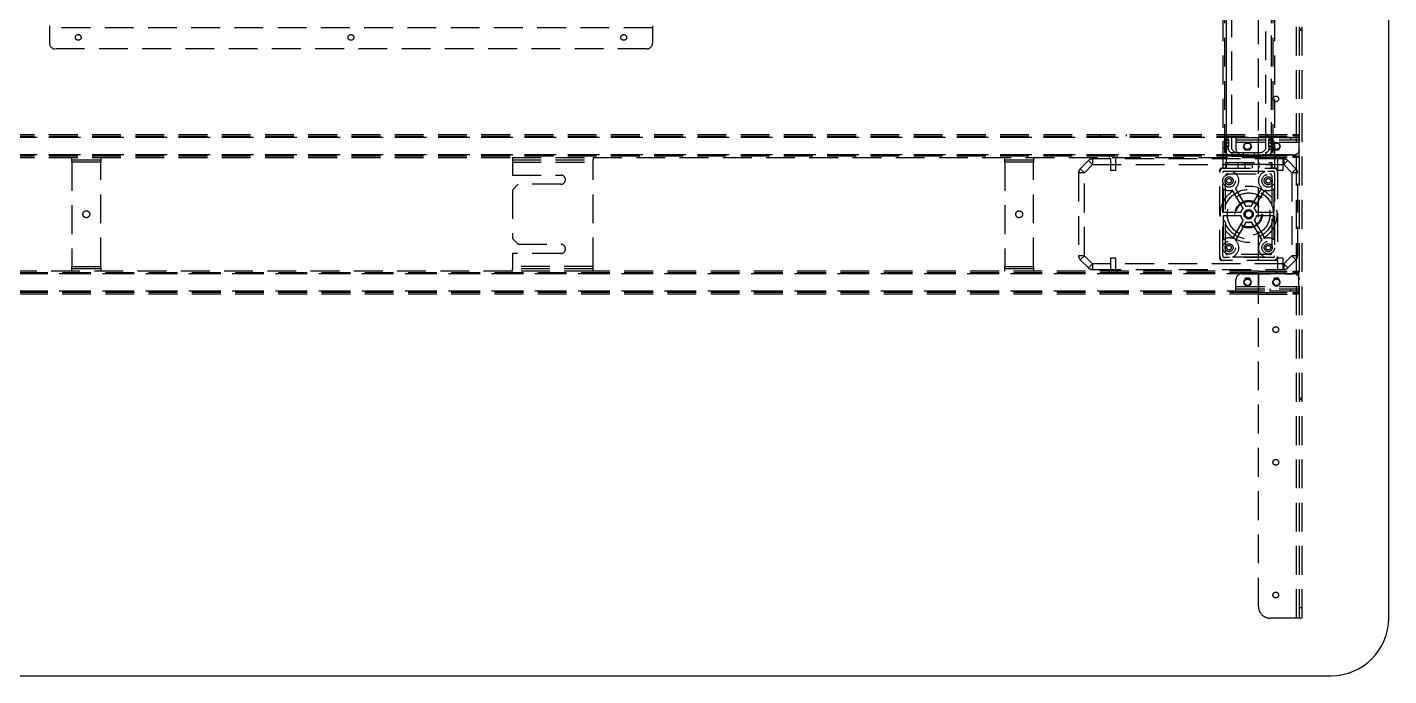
# Model space of a CAD drawing. Header units: millimetres. Extents: x -429 to 16771, y -1239 to 5751.
# Drawn here: x 2444 to 3625, y 15 to 578 of the extents above; entities that cross this region are included whole.
import ezdxf

# ---------------------------------------------------------------- set-up
doc = ezdxf.new("R2010")
doc.units = ezdxf.units.MM
doc.header["$LTSCALE"] = 100
doc.linetypes.add('HIDDEN', pattern=[0.375, 0.25, -0.125])

msp = doc.modelspace()

# ---------------------------------------------------------------- linework, layer by layer
at = {"color": 7, "linetype": 'HIDDEN', "lineweight": -3}
for p, q in [((3482.6, 1243.4), (3482.6, 455.4)), ((3482.6, 1243.4), (3482.6, 455.4)), ((3484, 1243.4), (3484, 455.4)), ((3484, 1243.4), (3484, 455.4)), ((3484, 1243.4), (3484, 455.4)), ((3523, 1243.4), (3523, 455.4)), ((3523, 1243.4), (3523, 455.4)), ((3523, 1243.4), (3523, 455.4)), ((3524.4, 1243.4), (3524.4, 455.4)), ((3523, 832.72), (3523, 455.4)), ((3481, 815.4), (3481, 455.4)), ((3481, 815.4), (3481, 455.4)), ((3484, 815.4), (3484, 455.4)), ((3526, 815.4), (3526, 455.4)), ((3545, 65.4), (3545, 765.4)), ((3545, 65.4), (3545, 765.4)), ((3547.5, 65.4), (3547.5, 765.4)), ((3550, 65.4), (3550, 765.4)), ((3512, 75.4), (3512, 755.4)), ((3488.5, 593.9), (3488.5, 473.9)), ((3518.5, 473.9), (3518.5, 593.9)), ((2463.5, 578.7), (2463.5, 577.1)), ((2986.5, 578.7), (2986.5, 577.1)), ((2463.5, 577.1), (2463.5, 563.7)), ((2986.5, 577.1), (2463.5, 577.1)), ((2986.5, 577.1), (2463.5, 577.1)), ((2986.5, 577.1), (2986.5, 563.7)), ((3550, 575.98), (3547.5, 575.98)), ((3547.5, 574.83), (3550, 574.83)), ((2981.5, 558.7), (2468.5, 558.7)), ((1938, 484.65), (3512, 484.65)), ((3374.5, 484.65), (3374.5, 483.15)), ((3397.5, 483.15), (3397.5, 484.65)), ((3512, 484.65), (3542, 484.65)), ((3519.5, 484.65), (3519.5, 483.15)), ((3542, 483.15), (3542, 484.65)), ((3542, 484.65), (3547, 484.65)), ((3542.5, 483.15), (3542.5, 484.65)), ((3547, 484.65), (3547, 483.15)), ((1903, 482.15), (3547, 482.15)), ((1903, 482.15), (3547, 482.15)), ((1938, 483.15), (3512, 483.15)), ((1938, 482.15), (3512, 482.15)), ((1938, 482.15), (3512, 482.15)), ((3482.6, 478.4), (3481, 478.4)), ((3481, 473.4), (3482.6, 473.4)), ((3483, 480.9), (3486, 480.9)), ((3483, 479.44), (3483, 480.9)), ((3486, 479.44), (3483, 479.44)), ((3483, 477.37), (3483, 479.44)), ((3483, 479.44), (3486, 479.44)), ((3483, 477.37), (3486, 477.37)), ((3483, 473.83), (3483, 477.37)), ((3486, 477.37), (3483, 477.37)), ((3486, 477.15), (3483, 477.15)), ((3483, 474.65), (3486, 474.65)), ((3486, 473.83), (3483, 473.83)), ((3483, 471.9), (3483, 473.83)), ((3483, 473.83), (3486, 473.83)), ((3486, 480.9), (3486, 479.44)), ((3486, 479.44), (3486, 477.37)), ((3486, 477.37), (3486, 473.83)), ((3486, 471.9), (3486, 473.83)), ((3492.5, 481.9), (3547.5, 481.9)), ((3492.5, 481.9), (3492.5, 477.9)), ((3492.5, 479.9), (3547.5, 479.9)), ((3492.5, 477.9), (3547.5, 477.9)), ((3492.5, 477.9), (3492.5, 471.9)), ((3492.5, 477.9), (3547.5, 477.9)), ((3492.5, 477.9), (3547.5, 477.9)), ((3492.5, 477.9), (3547.5, 477.9)), ((3499.03, 473.9), (3500.77, 476.9)), ((3500.77, 470.9), (3499.03, 473.9)), ((3500.77, 476.9), (3504.23, 476.9)), ((3504.23, 476.9), (3505.96, 473.9)), ((3505.96, 473.9), (3504.23, 470.9)), ((3512, 483.15), (3542, 483.15)), ((3512, 467.15), (3512, 482.15)), ((3521, 480.9), (3524, 480.9)), ((3521, 479.44), (3521, 480.9)), ((3524, 479.44), (3521, 479.44)), ((3521, 477.37), (3521, 479.44)), ((3521, 479.44), (3524, 479.44)), ((3521, 473.83), (3521, 477.37)), ((3521, 477.37), (3524, 477.37)), ((3524, 477.37), (3521, 477.37)), ((3524, 477.15), (3521, 477.15)), ((3521, 474.65), (3524, 474.65)), ((3524, 473.83), (3521, 473.83)), ((3521, 473.83), (3521, 471.9)), ((3521, 473.83), (3524, 473.83)), ((3522, 481.9), (3522, 479.9)), ((3524, 480.9), (3524, 479.44)), ((3524, 479.44), (3524, 477.37)), ((3524, 477.37), (3524, 473.83)), ((3524, 473.83), (3524, 471.9)), ((3524.03, 473.9), (3525.77, 476.9)), ((3525.77, 470.9), (3524.03, 473.9)), ((3526, 478.4), (3524.4, 478.4)), ((3524.4, 473.4), (3526, 473.4)), ((3525.77, 476.9), (3529.23, 476.9)), ((3529.23, 476.9), (3530.96, 473.9)), ((3530.96, 473.9), (3529.23, 470.9)), ((3540, 479.9), (3540, 481.9)), ((3547, 483.15), (3542, 483.15)), ((3547, 483.15), (3547, 482.15)), ((3547, 482.15), (3547, 467.15)), ((1903, 467.15), (3547, 467.15)), ((1903, 467.15), (3547, 467.15)), ((1938, 467.15), (3512, 467.15)), ((1938, 467.15), (3512, 467.15)), ((1938, 466.15), (3512, 466.15)), ((1938, 464.65), (2865, 464.65)), ((2483, 460.65), (2483, 464.65)), ((2483, 462.65), (2508, 462.65)), ((2508, 460.65), (2483, 460.65)), ((2483, 460.65), (2483, 370.15)), ((2508, 460.65), (2483, 460.65)), ((2508, 464.65), (2508, 460.65)), ((2508, 370.15), (2508, 460.65)), ((2865, 464.65), (2865, 462.65)), ((2865, 464.65), (2935, 464.65)), ((2865, 462.65), (2935, 462.65)), ((2865, 462.65), (2865, 460.65)), ((2865, 460.65), (2935, 460.65)), ((2865, 460.65), (2935, 460.65)), ((2865, 460.65), (2865, 449.4)), ((2935, 464.65), (2935, 462.65)), ((2935, 464.65), (3512, 464.65)), ((2935, 460.65), (2935, 462.65)), ((2935, 370.15), (2935, 460.65)), ((3292, 460.65), (3292, 464.65)), ((3292, 462.65), (3317, 462.65)), ((3317, 460.65), (3292, 460.65)), ((3292, 460.65), (3292, 370.15)), ((3317, 460.65), (3292, 460.65)), ((3317, 464.65), (3317, 460.65)), ((3317, 370.15), (3317, 460.65)), ((3364.53, 461.94), (3357.46, 454.87)), ((3364.53, 461.94), (3368.07, 458.4)), ((3533.93, 463.4), (3368.07, 463.4)), ((3368.07, 463.4), (3368.07, 458.4)), ((3382.5, 466.15), (3382.5, 464.65)), ((3383.6, 463.4), (3383.6, 453.4)), ((3388.4, 453.4), (3388.4, 463.4)), ((3389.5, 464.65), (3389.5, 466.15)), ((3486, 471.9), (3483, 471.9)), ((3486, 471.9), (3483, 471.9)), ((3489, 468.9), (3489, 465.9)), ((3489, 468.9), (3518, 468.9)), ((3489, 468.9), (3489, 465.9)), ((3489, 465.9), (3518, 465.9)), ((3497.5, 466.9), (3542.5, 466.9)), ((3498.75, 468.9), (3498.75, 465.9)), ((3504.23, 470.9), (3500.77, 470.9)), ((3508.25, 468.9), (3508.25, 465.9)), ((3512, 466.15), (3542, 466.15)), ((3512, 464.65), (3542, 464.65)), ((3518, 468.9), (3518, 465.9)), ((3518, 468.9), (3518, 465.9)), ((3521, 471.9), (3524, 471.9)), ((3521, 471.9), (3524, 471.9)), ((3529.23, 470.9), (3525.77, 470.9)), ((3527.5, 466.15), (3527.5, 464.65)), ((3528.6, 463.4), (3528.6, 453.4)), ((3533.4, 453.4), (3533.4, 463.4)), ((3533.93, 463.4), (3533.93, 458.4)), ((3537.46, 461.94), (3533.93, 458.4)), ((3534.5, 464.65), (3534.5, 466.15)), ((3544.53, 454.87), (3537.46, 461.94)), ((3542, 464.65), (3542, 466.15)), ((3542, 466.15), (3547, 466.15)), ((3547, 464.65), (3542, 464.65)), ((3547, 467.15), (3547, 466.15)), ((3547, 466.15), (3547, 464.65)), ((2865, 449.4), (2907, 449.4)), ((3356, 451.33), (3356, 379.47)), ((3361, 451.33), (3356, 451.33)), ((3357.46, 454.87), (3361, 451.33)), ((3361, 451.33), (3368.07, 458.4)), ((3361, 379.47), (3361, 451.33)), ((3368.07, 458.4), (3533.93, 458.4)), ((3388.4, 453.4), (3383.6, 453.4)), ((3478.5, 376.9), (3478.5, 453.9)), ((3480, 455.4), (3527, 455.4)), ((3481, 379.4), (3481, 451.4)), ((3482.5, 452.9), (3524.5, 452.9)), ((3483.5, 460.4), (3523.5, 460.4)), ((3483.5, 458.4), (3483.5, 460.4)), ((3483.5, 458.4), (3483.5, 455.4)), ((3523.5, 458.4), (3483.5, 458.4)), ((3483.5, 381.9), (3483.5, 448.9)), ((3485, 450.4), (3522, 450.4)), ((3517.63, 452.4), (3489.37, 452.4)), ((3494.5, 455.4), (3494.5, 460.4)), ((3500.1, 460.4), (3500.1, 455.4)), ((3506.9, 455.4), (3506.9, 460.4)), ((3512.5, 455.4), (3512.5, 460.4)), ((3523.5, 460.4), (3523.5, 458.4)), ((3523.5, 458.4), (3523.5, 455.4)), ((3523.5, 448.9), (3523.5, 381.9)), ((3526, 451.4), (3526, 379.4)), ((3528.5, 453.9), (3528.5, 376.9)), ((3533.4, 453.4), (3528.6, 453.4)), ((3533.93, 458.4), (3541, 451.33)), ((3544.53, 454.87), (3541, 451.33)), ((3546, 451.33), (3541, 451.33)), ((3541, 451.33), (3541, 379.47)), ((3546, 379.47), (3546, 451.33)), ((2870, 441.4), (2865, 436.4)), ((2907, 441.4), (2870, 441.4)), ((3481.5, 437.53), (3481.5, 416.9)), ((3501.34, 422.06), (3492.02, 437.94)), ((3505.66, 422.06), (3514.97, 437.94)), ((3525.5, 416.9), (3525.5, 437.53)), ((2865, 436.4), (2865, 394.4)), ((3498.75, 420.54), (3489.44, 436.43)), ((3508.25, 420.54), (3517.56, 436.43)), ((3496.66, 416.9), (3481.5, 416.9)), ((3496.66, 413.9), (3481.5, 413.9)), ((3481.5, 413.9), (3481.5, 393.28)), ((3503.5, 418.4), (3503.5, 418.94)), ((3525.5, 416.9), (3510.34, 416.9)), ((3525.5, 413.9), (3510.34, 413.9)), ((3525.5, 393.28), (3525.5, 413.9)), ((3498.75, 410.26), (3489.44, 394.38)), ((3501.34, 408.75), (3492.02, 392.86)), ((3505.66, 408.75), (3514.97, 392.86)), ((3508.25, 410.26), (3517.56, 394.38)), ((2865, 394.4), (2870, 389.4)), ((2907, 381.4), (2865, 381.4)), ((2865, 381.4), (2865, 370.15)), ((2870, 389.4), (2907, 389.4)), ((3361, 379.47), (3356, 379.47)), ((3361, 379.47), (3357.46, 375.94)), ((3368.07, 372.4), (3361, 379.47)), ((3524.5, 377.9), (3482.5, 377.9)), ((3522, 380.4), (3485, 380.4)), ((3489.37, 378.4), (3517.63, 378.4)), ((3541, 379.47), (3533.93, 372.4)), ((3546, 379.47), (3541, 379.47)), ((3541, 379.47), (3544.53, 375.94)), ((2865, 366.15), (1938, 366.15)), ((2483, 370.15), (2508, 370.15)), ((2483, 366.15), (2483, 370.15)), ((2483, 370.15), (2508, 370.15)), ((2508, 368.15), (2483, 368.15)), ((2508, 370.15), (2508, 366.15)), ((2865, 370.15), (2865, 368.15)), ((2935, 370.15), (2865, 370.15)), ((2935, 370.15), (2865, 370.15)), ((2865, 366.15), (2865, 368.15)), ((2935, 368.15), (2865, 368.15)), ((2935, 366.15), (2865, 366.15)), ((2935, 368.15), (2935, 370.15)), ((2935, 366.15), (2935, 368.15)), ((3512, 366.15), (2935, 366.15)), ((3292, 370.15), (3317, 370.15)), ((3292, 366.15), (3292, 370.15)), ((3292, 370.15), (3317, 370.15)), ((3317, 368.15), (3292, 368.15)), ((3317, 370.15), (3317, 366.15)), ((3357.46, 375.94), (3364.53, 368.87)), ((3368.07, 372.4), (3364.53, 368.87)), ((3368.07, 372.4), (3368.07, 367.4)), ((3533.93, 372.4), (3368.07, 372.4)), ((3368.07, 367.4), (3533.93, 367.4)), ((3382.5, 366.15), (3382.5, 364.65)), ((3388.4, 377.4), (3383.6, 377.4)), ((3383.6, 377.4), (3383.6, 367.4)), ((3388.4, 367.4), (3388.4, 377.4)), ((3389.5, 364.65), (3389.5, 366.15)), ((3527, 375.4), (3480, 375.4)), ((3512, 366.15), (3542, 366.15)), ((3527.5, 366.15), (3527.5, 364.65)), ((3533.4, 377.4), (3528.6, 377.4)), ((3528.6, 377.4), (3528.6, 367.4)), ((3533.4, 367.4), (3533.4, 377.4)), ((3533.93, 372.4), (3537.46, 368.87)), ((3533.93, 372.4), (3533.93, 367.4)), ((3534.5, 364.65), (3534.5, 366.15)), ((3537.46, 368.87), (3544.53, 375.94)), ((3542, 364.65), (3542, 366.15)), ((3542, 366.15), (3547, 366.15)), ((3547, 366.15), (3547, 364.65)), ((3547, 363.65), (1903, 363.65)), ((3547, 363.65), (1903, 363.65)), ((3512, 364.65), (1938, 364.65)), ((3512, 363.65), (1938, 363.65)), ((3512, 363.65), (1938, 363.65)), ((3492.5, 352.9), (3492.5, 358.9)), ((3497.5, 363.9), (3542.5, 363.9)), ((3500.77, 359.9), (3499.03, 356.9)), ((3499.03, 356.9), (3500.77, 353.9)), ((3504.23, 359.9), (3500.77, 359.9)), ((3505.96, 356.9), (3504.23, 359.9)), ((3504.23, 353.9), (3505.96, 356.9)), ((3512, 364.65), (3542, 364.65)), ((3512, 363.65), (3512, 348.65)), ((3525.77, 359.9), (3524.03, 356.9)), ((3524.03, 356.9), (3525.77, 353.9)), ((3529.23, 359.9), (3525.77, 359.9)), ((3530.96, 356.9), (3529.23, 359.9)), ((3529.23, 353.9), (3530.96, 356.9)), ((3547, 364.65), (3542, 364.65)), ((3547, 363.65), (3547, 364.65)), ((3547, 348.65), (3547, 363.65)), ((3547, 348.65), (1903, 348.65)), ((3547, 348.65), (1903, 348.65)), ((3512, 348.65), (1938, 348.65)), ((3512, 348.65), (1938, 348.65)), ((3512, 347.65), (1938, 347.65)), ((3512, 346.15), (1938, 346.15)), ((3374.5, 347.65), (3374.5, 346.15)), ((3397.5, 346.15), (3397.5, 347.65)), ((3492.5, 352.9), (3547.5, 352.9)), ((3492.5, 348.9), (3492.5, 352.9)), ((3492.5, 352.9), (3547.5, 352.9)), ((3492.5, 352.9), (3547.5, 352.9)), ((3492.5, 352.9), (3547.5, 352.9)), ((3492.5, 350.9), (3547.5, 350.9)), ((3492.5, 348.9), (3547.5, 348.9)), ((3500.77, 353.9), (3504.23, 353.9)), ((3512, 347.65), (3542, 347.65)), ((3512, 346.15), (3542, 346.15)), ((3519.5, 347.65), (3519.5, 346.15)), ((3522, 350.9), (3522, 348.9)), ((3525.77, 353.9), (3529.23, 353.9)), ((3540, 348.9), (3540, 350.9)), ((3542, 346.15), (3542, 347.65)), ((3542, 347.65), (3547, 347.65)), ((3547, 346.15), (3542, 346.15)), ((3542.5, 346.15), (3542.5, 347.65)), ((3547, 347.65), (3547, 348.65)), ((3547, 347.65), (3547, 346.15)), ((3550, 255.98), (3547.5, 255.98)), ((3547.5, 254.83), (3550, 254.83)), ((3550, 74.25), (3547.5, 74.25)), ((3545, 65.4), (3522, 65.4)), ((3550, 65.4), (3545, 65.4))]:
    msp.add_line(p, q, dxfattribs=at)
at = {"color": 7, "linetype": 'Continuous', "lineweight": -3}
for p, q in [((3625, 65.4), (3625, 765.4)), ((1875, 15.4), (3575, 15.4))]:
    msp.add_line(p, q, dxfattribs=at)
at = {"color": 7, "linetype": 'HIDDEN', "lineweight": -3, "flags": 128}
msp.add_lwpolyline([(3503.5, 418.94), (3504.85, 418.67), (3506, 417.91), (3506.77, 416.76), (3507.04, 415.4), (3506.77, 414.05), (3506, 412.9), (3504.85, 412.13), (3503.5, 411.86), (3502.14, 412.13), (3500.99, 412.9), (3500.23, 414.05), (3499.96, 415.4), (3500.23, 416.76), (3500.99, 417.91), (3502.14, 418.67), (3503.5, 418.94), (3503.5, 418.94)], dxfattribs=at)
msp.add_lwpolyline([(3503.5, 418.94), (3504.85, 418.67), (3506, 417.91), (3506.77, 416.76), (3507.04, 415.4), (3506.77, 414.05), (3506, 412.9), (3504.85, 412.13), (3503.5, 411.86), (3502.14, 412.13), (3500.99, 412.9), (3500.23, 414.05), (3499.96, 415.4), (3500.23, 416.76), (3500.99, 417.91), (3502.14, 418.67), (3503.5, 418.94), (3503.5, 418.94)], dxfattribs=at)
at = {"color": 7, "linetype": 'HIDDEN', "lineweight": -3}
for centre, radius in [((2488.5, 568.7), 2.5), ((2725, 568.7), 2.5), ((2961.5, 568.7), 2.5), ((3527, 515.4), 2.5), ((3502.5, 474.65), 3), ((3527.5, 474.65), 3), ((3486.5, 444.4), 5.5), ((3520.5, 444.4), 5.5), ((3503.5, 415.4), 24.5), ((3503.5, 415.4), 21.5), ((3486.5, 444.4), 3.5), ((3486.5, 444.4), 2), ((3520.5, 444.4), 3.5), ((3520.5, 444.4), 2), ((3503.5, 415.4), 18.5), ((3503.5, 415.4), 11.9), ((3503.5, 415.4), 11), ((2495.5, 415.4), 3), ((3304.5, 415.4), 3), ((3503.5, 415.4), 4), ((3503.5, 415.4), 3), ((3486.5, 386.4), 5.5), ((3486.5, 386.4), 3.5), ((3520.5, 386.4), 5.5), ((3520.5, 386.4), 3.5), ((3486.5, 386.4), 2), ((3520.5, 386.4), 2), ((3502.5, 356.15), 3), ((3527.5, 356.15), 3), ((3527, 315.4), 2.5), ((3527, 200.4), 2.5), ((3527, 85.4), 2.5)]:
    msp.add_circle(centre, radius, dxfattribs=at)
for centre, radius, start, end in [((2468.5, 563.7), 5, 180, 270), ((2981.5, 563.7), 5, 270, 0), ((3493.5, 473.9), 5, 180, 270), ((3513.5, 473.9), 5, 270, 0), ((3368.07, 458.4), 5, 90, 135), ((3489, 471.9), 6, 180, 270), ((3489, 471.9), 3, 180, 270), ((3497.5, 471.9), 5, 180, 270), ((3518, 471.9), 3, 270, 0), ((3518, 471.9), 6, 270, 0), ((3533.93, 458.4), 5, 45, 90), ((3542.5, 471.9), 5, 270, 0), ((2907, 445.4), 4, 270, 90), ((3361, 451.33), 5, 135, 180), ((3480, 453.9), 1.5, 90, 180), ((3482, 451.9), 3.5, 90, 180), ((3482.5, 451.4), 1.5, 90, 180), ((3485, 448.9), 1.5, 90, 180), ((3486.5, 444.4), 8.5, 310.54337, 70.25008), ((3520.5, 444.4), 8.5, 109.74992, 229.45663), ((3522, 448.9), 1.5, 0, 90), ((3524.5, 451.4), 1.5, 0, 90), ((3525, 451.9), 3.5, 0, 90), ((3527, 453.9), 1.5, 0, 90), ((3541, 451.33), 5, 0, 45), ((3486.5, 444.4), 8.5, 233.96812, 290.21488), ((3520.5, 444.4), 8.5, 249.78512, 306.03188), ((3503.5, 415.4), 7, 132.75275, 167.62637), ((3503.5, 415.4), 7, 192.37363, 227.24725), ((3503.5, 415.4), 7, 71.9945, 108.0055), ((3503.5, 415.4), 7, 12.37363, 47.24725), ((3503.5, 415.4), 7, 312.75275, 347.62637), ((3503.5, 415.4), 7, 251.9945, 288.0055), ((3486.5, 386.4), 8.5, 69.78512, 126.03188), ((3486.5, 386.4), 8.5, 289.74992, 49.45663), ((3520.5, 386.4), 8.5, 130.54337, 250.25008), ((3520.5, 386.4), 8.5, 53.96812, 110.21488), ((2907, 385.4), 4, 270, 90), ((3361, 379.47), 5, 180, 225), ((3482, 378.9), 3.5, 180, 270), ((3482.5, 379.4), 1.5, 180, 270), ((3485, 381.9), 1.5, 180, 270), ((3522, 381.9), 1.5, 270, 0), ((3524.5, 379.4), 1.5, 270, 0), ((3525, 378.9), 3.5, 270, 0), ((3541, 379.47), 5, 315, 0), ((3368.07, 372.4), 5, 225, 270), ((3480, 376.9), 1.5, 180, 270), ((3527, 376.9), 1.5, 270, 0), ((3533.93, 372.4), 5, 270, 315), ((3497.5, 358.9), 5, 90, 180), ((3542.5, 358.9), 5, 0, 90), ((3522, 75.4), 10, 180, 270)]:
    msp.add_arc(centre, radius, start, end, dxfattribs=at)
at = {"color": 7, "linetype": 'Continuous', "lineweight": -3}
msp.add_arc((3575, 65.4), 50, 270, 0, dxfattribs=at)
at = {"color": 7, "linetype": 'HIDDEN', "lineweight": -3}
msp.add_open_spline([(3503.5, 418.84), (3503.13, 418.77), (3502.39, 418.64), (3501.44, 418), (3500.77, 417.11), (3500.48, 416.19), (3500.49, 415.62), (3500.5, 415.4)], degree=3, knots=[0, 0, 0, 0, 0.2206586, 0.4413257, 0.6618911, 0.8730032, 1, 1, 1, 1], dxfattribs=at)

doc.saveas('drawing.dxf')
